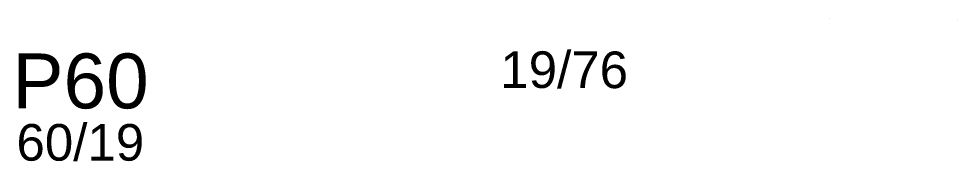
# Model space of a CAD drawing. Header units: millimetres. Extents: x 1659 to 9159, y 667 to 9133.
# Drawn here: x 7438.9 to 7695.7, y 6424.5 to 6463.4 of the extents above; entities that cross this region are included whole.
import ezdxf

# ---------------------------------------------------------------- set-up
doc = ezdxf.new("R2010")
doc.units = ezdxf.units.MM
for name, color, linetype in [('1', 1, 'Continuous'), ('3', 3, 'Continuous'), ('6', 6, 'Continuous')]:
    doc.layers.add(name, color=color, linetype=linetype)
doc.styles.get("Standard").update_dxf_attribs({"font": 'arial.ttf'})

msp = doc.modelspace()

# ---------------------------------------------------------------- linework, layer by layer
at = {"layer": '1', "linetype": 'Continuous'}
for p, q in [((7660.67, 6463.35), (7660.67, 6463.35)), ((7660.67, 6463.35), (7660.67, 6463.35)), ((7695.67, 6463.27), (7695.67, 6463.27))]:
    msp.add_line(p, q, dxfattribs=at)

# ---------------------------------------------------------------- texts
at = {"layer": '3', "linetype": 'Continuous'}
msp.add_text('19/76', height=10, rotation=359.87, dxfattribs=at).set_placement((7570.62, 6444.49))
msp.add_text('60/19', height=10, dxfattribs=at).set_placement((7438.23, 6424.61))
at = {"layer": '6', "linetype": 'Continuous'}
msp.add_text('P60', height=15, dxfattribs=at).set_placement((7437.14, 6438.88))

doc.saveas('drawing.dxf')
